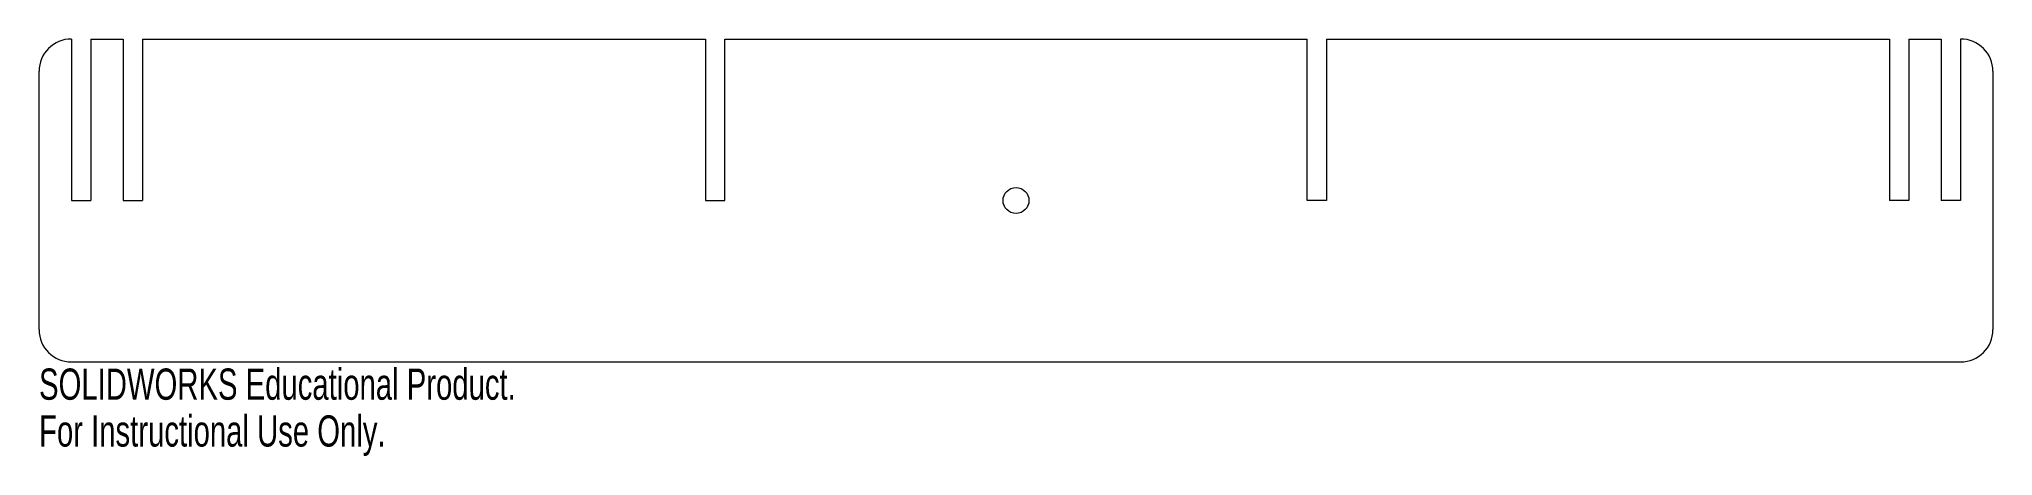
# Model space of a CAD drawing. Header units: millimetres. Extents: x 0 to 302, y -15 to 50.
import ezdxf

# ---------------------------------------------------------------- set-up
doc = ezdxf.new("R2010")
doc.units = ezdxf.units.MM
doc.styles.add('SLDTEXTSTYLE0', font='TXT', dxfattribs={"width": 0.7})

msp = doc.modelspace()

# ---------------------------------------------------------------- linework, layer by layer
at = {"color": 7, "linetype": 'Continuous', "lineweight": 15}
for p, q in [((5, 50), (5, 25)), ((8, 50), (13, 50)), ((8, 50), (8, 25)), ((13, 50), (13, 25)), ((16, 50), (103, 50)), ((16, 50), (16, 25)), ((103, 50), (103, 25)), ((106, 50), (196, 50)), ((106, 25), (106, 50)), ((196, 25), (196, 50)), ((199, 50), (286, 50)), ((199, 50), (199, 25)), ((286, 50), (286, 25)), ((289, 50), (294, 50)), ((289, 50), (289, 25)), ((294, 50), (294, 25)), ((297, 50), (297, 25)), ((0, 5), (0, 45)), ((302, 45), (302, 5)), ((5, 25), (8, 25)), ((13, 25), (16, 25)), ((103, 25), (106, 25)), ((199, 25), (196, 25)), ((289, 25), (286, 25)), ((297, 25), (294, 25)), ((5, 0), (297, 0))]:
    msp.add_line(p, q, dxfattribs=at)
msp.add_circle((151, 25), 2, dxfattribs=at)
for centre, start, end in [((5, 45), 90, 180), ((297, 45), 0, 90), ((5, 5), 180, 270), ((297, 5), 270, 0)]:
    msp.add_arc(centre, 5, start, end, dxfattribs=at)

# ---------------------------------------------------------------- texts
at = {"color": 7, "linetype": 'Continuous', "char_height": 4.8336, "attachment_point": 1, "style": 'SLDTEXTSTYLE0'}
for s, insert in [('SOLIDWORKS Educational Product.', (0, -1.02)), ('For Instructional Use Only.', (0, -8.27))]:
    msp.add_mtext(s, dxfattribs=dict(at, insert=insert))

doc.saveas('drawing.dxf')
